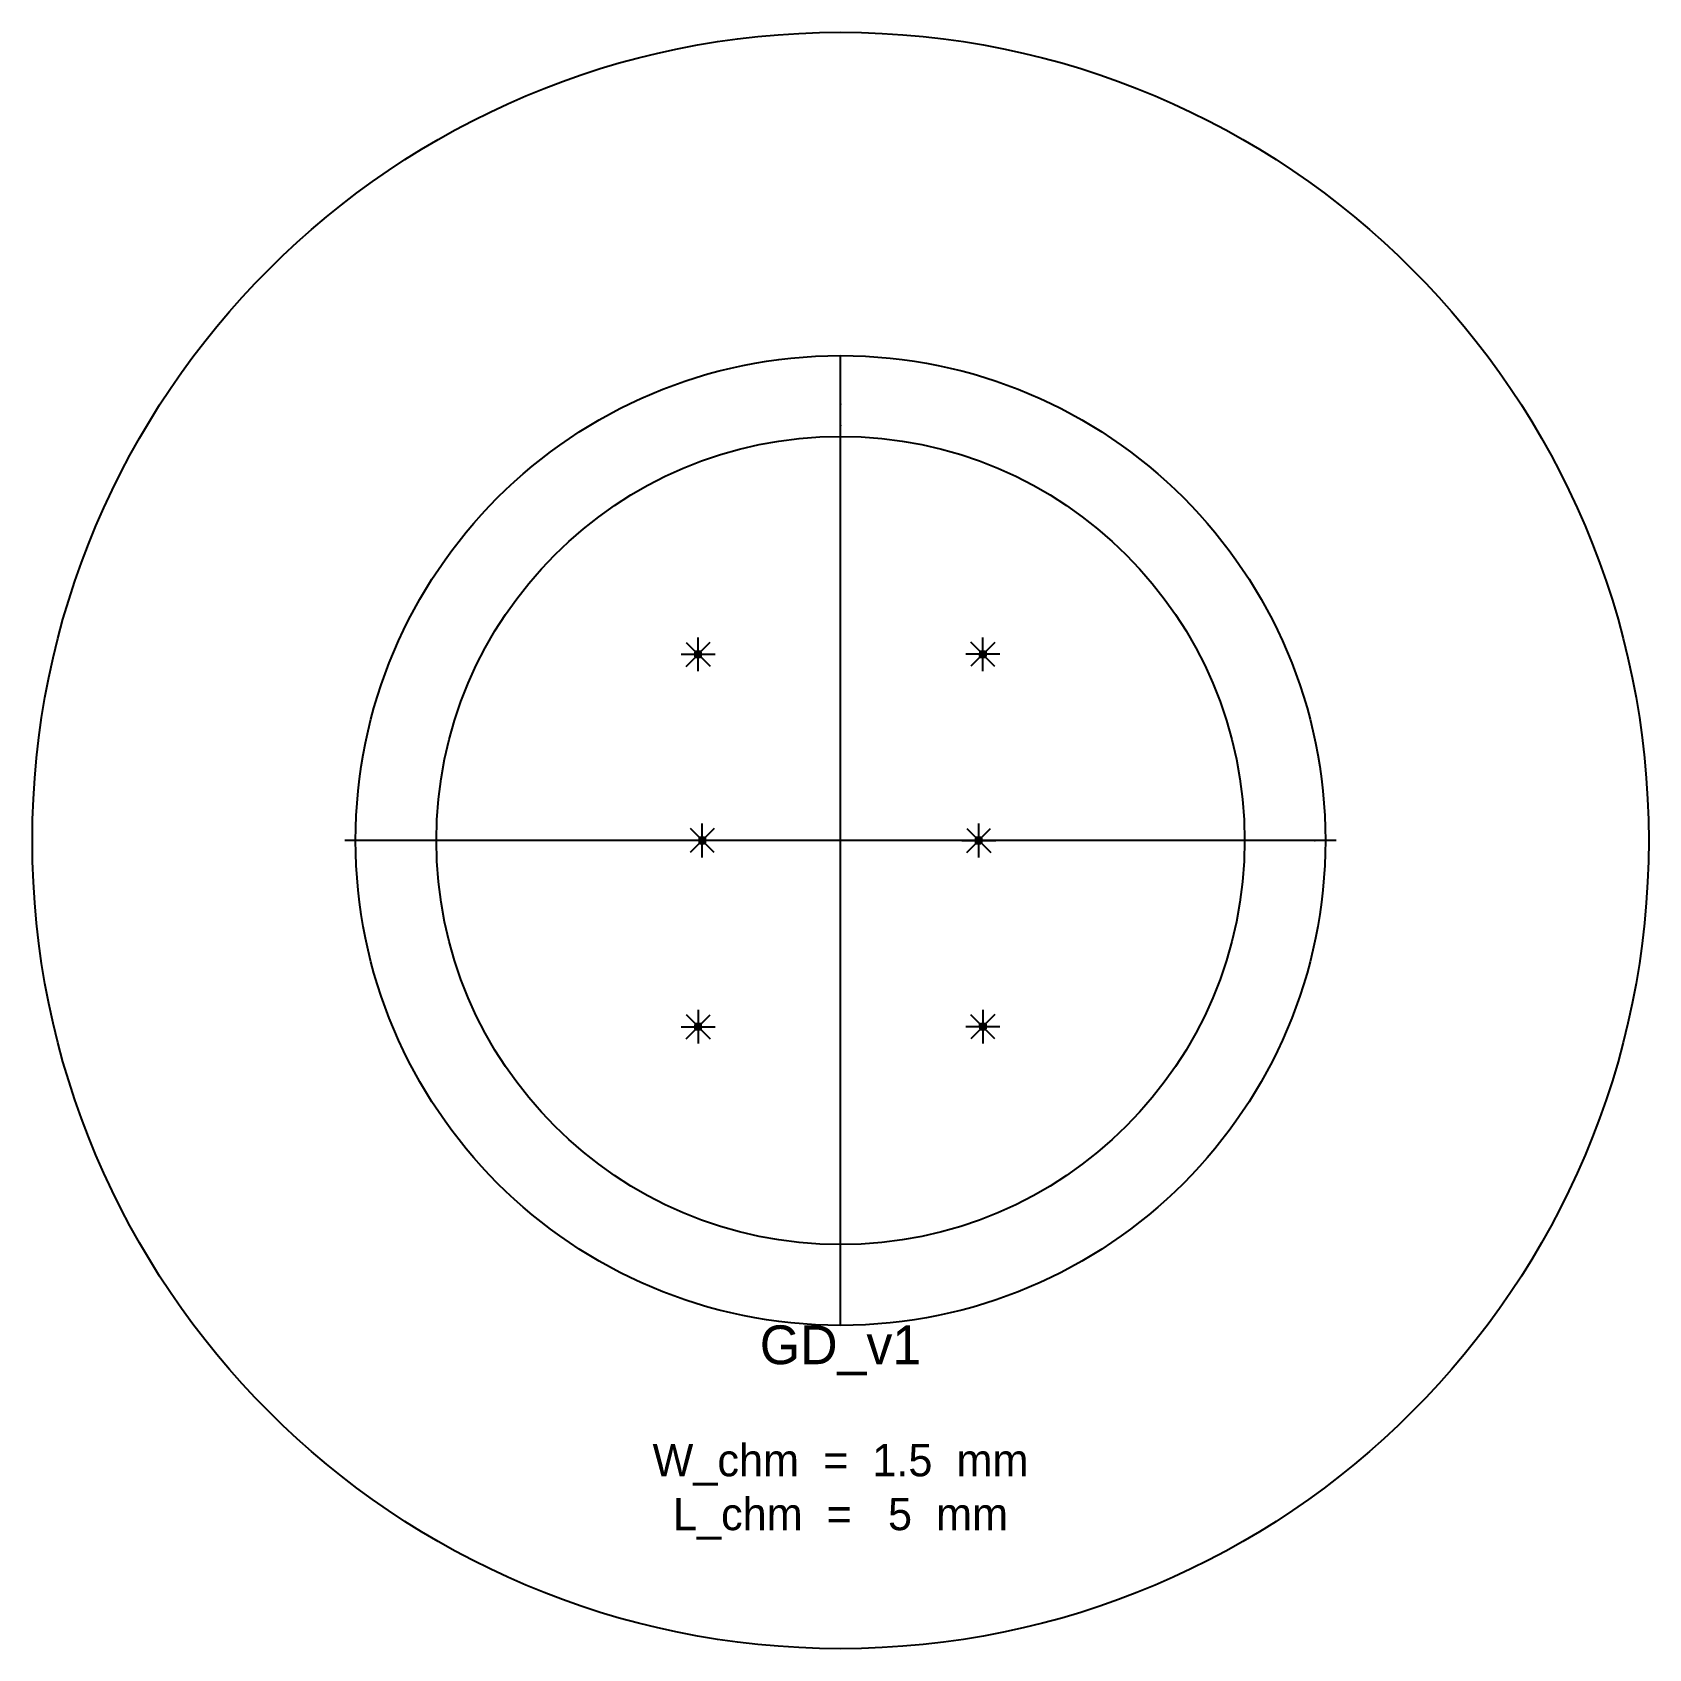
# Model space of a CAD drawing. Header units: millimetres. Extents: x 152971 to 202971, y 107981 to 157981.
import ezdxf

# ---------------------------------------------------------------- set-up
doc = ezdxf.new("R2010")
doc.units = ezdxf.units.MM
doc.layers.add('SOLID', color=140, linetype='Continuous')
doc.styles.get("Standard").update_dxf_attribs({"font": 'Arial.ttf'})

msp = doc.modelspace()

# ---------------------------------------------------------------- linework, layer by layer
for p, q in [((177971, 117981), (177971, 147981)), ((173194, 139111), (173937, 138369)), ((173195, 138368), (173936, 139112)), ((173565, 138215), (173565, 139265)), ((182748, 139111), (182005, 138369)), ((182746, 138368), (182006, 139112)), ((182376, 138215), (182376, 139265)), ((173040, 138740), (174090, 138740)), ((173445, 138790), (173686, 138790)), ((173445, 138690), (173686, 138690)), ((173495, 138740), (173495, 138740)), ((173495, 138740), (173495, 138740)), ((173515, 138619), (173515, 138860)), ((173565, 138811), (173565, 138811)), ((173565, 138811), (173565, 138811)), ((173565, 138669), (173566, 138669)), ((173565, 138669), (173566, 138669)), ((173615, 138619), (173615, 138861)), ((182901, 138740), (181851, 138740)), ((182496, 138690), (182255, 138690)), ((182497, 138790), (182256, 138790)), ((182326, 138619), (182326, 138861)), ((182376, 138811), (182376, 138811)), ((182376, 138811), (182376, 138811)), ((182376, 138669), (182376, 138669)), ((182376, 138669), (182376, 138669)), ((182426, 138619), (182426, 138860)), ((182447, 138740), (182447, 138740)), ((182447, 138740), (182447, 138740)), ((173696, 132456), (173696, 133506)), ((182246, 132456), (182246, 133506)), ((174067, 133352), (173324, 132610)), ((174066, 132609), (173326, 133353)), ((173817, 133031), (173576, 133031)), ((173646, 132861), (173646, 133102)), ((173696, 133052), (173696, 133052)), ((173696, 133052), (173696, 133052)), ((173746, 132860), (173746, 133102)), ((181874, 133352), (182617, 132610)), ((181876, 132609), (182616, 133353)), ((182125, 133031), (182366, 133031)), ((182196, 132860), (182196, 133102)), ((182246, 133052), (182246, 133052)), ((182246, 133052), (182246, 133052)), ((182296, 132861), (182296, 133102)), ((193301, 132981), (162640, 132981)), ((193301, 132981), (162640, 132981)), ((174221, 132981), (173171, 132981)), ((173816, 132931), (173575, 132931)), ((173696, 132910), (173696, 132910)), ((173696, 132910), (173696, 132910)), ((173767, 132981), (173766, 132981)), ((173766, 132981), (173766, 132981)), ((181721, 132981), (182771, 132981)), ((182126, 132931), (182367, 132931)), ((182175, 132981), (182175, 132981)), ((182175, 132981), (182175, 132981)), ((182246, 132910), (182246, 132910)), ((182246, 132910), (182246, 132910)), ((173194, 126851), (173937, 127593)), ((173195, 127594), (173936, 126850)), ((173565, 127747), (173565, 126697)), ((182748, 126851), (182005, 127593)), ((182746, 127594), (182006, 126850)), ((182376, 127747), (182376, 126697)), ((173040, 127222), (174090, 127222)), ((173445, 127272), (173686, 127272)), ((173445, 127172), (173686, 127172)), ((173495, 127222), (173495, 127222)), ((173495, 127222), (173495, 127222)), ((173515, 127343), (173515, 127102)), ((173565, 127293), (173566, 127293)), ((173565, 127293), (173566, 127293)), ((173565, 127151), (173565, 127152)), ((173565, 127151), (173565, 127151)), ((173615, 127343), (173615, 127101)), ((182901, 127222), (181851, 127222)), ((182496, 127272), (182255, 127272)), ((182497, 127172), (182256, 127172)), ((182326, 127343), (182326, 127101)), ((182376, 127293), (182376, 127293)), ((182376, 127293), (182376, 127293)), ((182376, 127151), (182376, 127152)), ((182376, 127151), (182376, 127151)), ((182426, 127343), (182426, 127102)), ((182447, 127222), (182447, 127222)), ((182447, 127222), (182447, 127222))]:
    msp.add_line(p, q)
for radius in [25000, 15000, 12500]:
    msp.add_circle((177971, 132981), radius)
for p in [(177971, 146481), (177971, 146481), (177971, 145820), (192640, 132981)]:
    msp.add_point(p)

# ---------------------------------------------------------------- texts
at = {"layer": 'SOLID', "insert": (177971, 117981), "char_height": 1000, "attachment_point": 2}
msp.add_mtext_dynamic_manual_height_columns('{\\fCentury Gothic|b0|i0|c0|p34;\\H1.2x;GD_v1\\H0.83333x;\\P\\PW_chm  =  1.5  mm\\PL_chm  =   5  mm}', width=21022.3, gutter_width=12.5, heights=[11716], dxfattribs=at)

doc.saveas('drawing.dxf')
